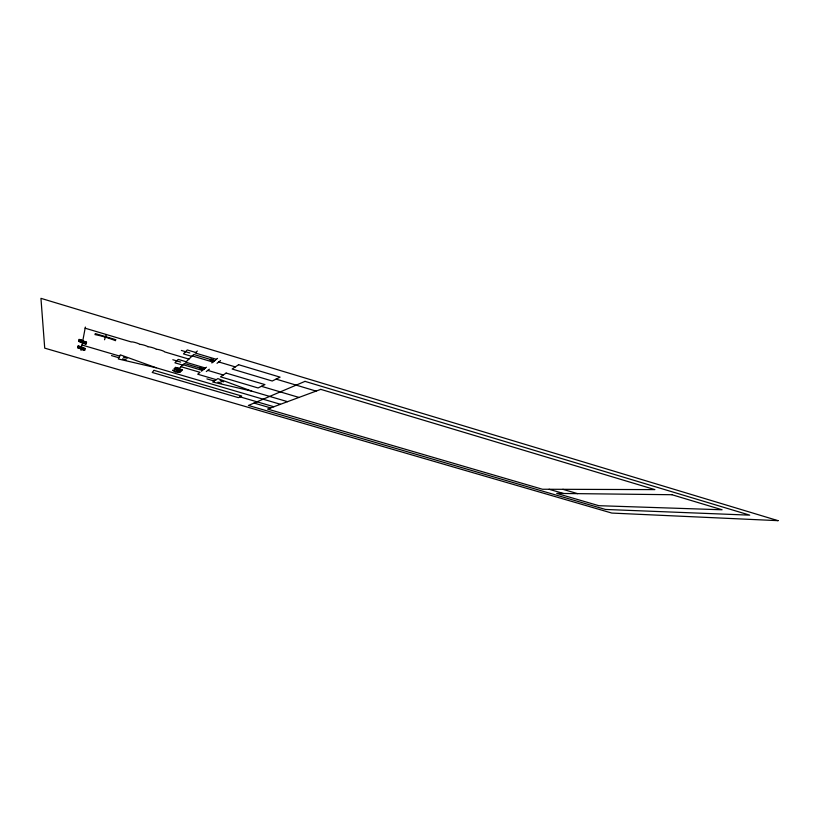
<?xml version="1.0" encoding="UTF-8"?>
<svg xmlns="http://www.w3.org/2000/svg" width="819" height="819" viewBox="0 0 819 819"><rect width="100%" height="100%" fill="white"/><g stroke="black" fill="none" stroke-linecap="round" stroke-linejoin="round"><path stroke-width="1.23" d="M80.999 350.297L81.163 349.447L84.889 350.317L77.58 347.717L85.074 349.457L77.713 346.836L85.268 348.587L77.856 345.956L81.654 346.826L82.34 343.181L86.241 344.082L78.593 341.339L86.435 343.141L78.747 340.376L86.64 342.199L78.9 339.404L82.873 340.315L85.36 327.057M104.535 339.762L105.395 337.182M105.569 336.65L106.286 334.5M176.239 371.304L177.006 370.567L180.907 371.468L173.874 368.908L181.716 370.731L174.631 368.14L182.535 369.973L175.409 367.373L179.381 368.284L184.398 363.452L203.921 369.246L200.522 367.69L199.549 368.489L203.921 369.246M197.348 351.003L195.26 352.999L216.37 359.326M201.464 371.202L206.46 367.219M211.814 362.96L217.547 358.384M206.286 371.56L209.357 369.205M217.035 363.298L220.567 360.585M221.55 381.48L222.082 381.142M214.629 360.718L209.91 359.93L211.026 359.009L214.629 360.718L193.745 354.463L185.718 362.182L205.436 368.038M156.163 367.772L118.305 358.968L120.332 354.852L156.163 367.772L280.467 404.289M251.689 391.113L212.735 382.043L217.834 378.624L251.689 391.113L287.52 401.668M111.497 355.589L118.898 357.76M122.594 358.845L126.28 359.93M562.858 489.312L577.62 493.642M240.018 396.846L273.833 406.746M254.054 403.061L270.659 407.913M549.078 489.271L563.492 493.478M216.267 379.678L197.707 374.201L200.031 372.338L181.009 366.717M219.963 380.763L223.659 381.859M206.92 378.89L214.23 381.04M217.885 382.115L221.529 383.19M81.992 345.024L119.707 356.111M123.444 357.217L127.17 358.312M186.169 361.752L178.204 359.387L174.928 362.807L182.688 365.11M172.809 359.736L180.692 362.08M207.811 370.393L223.27 374.979M261.456 386.312L298.966 397.43M183.108 364.701L202.436 370.423M192.26 355.896L212.92 362.07M191.769 356.367L183.476 353.89L187.254 349.948L195.782 352.508M85.145 328.204L131.398 341.984A4.341 0.573 16.4 0 1 135.841 342.711A4.341 0.573 16.4 0 1 139.711 344.461A4.32 0.573 16.3 0 1 144.164 345.188A4.32 0.573 16.3 0 1 147.983 346.928A4.31 0.563 16.3 0 1 152.457 347.655A4.31 0.563 16.3 0 1 156.234 349.385A4.29 0.563 16.2 0 1 160.708 350.123A4.29 0.563 16.2 0 1 164.445 351.832L188.913 359.121M95.168 333.558L115.929 339.731M181.347 350.44L189.793 352.969M218.775 361.957L235.309 366.902M276.085 379.115L316.103 391.093M94.912 334.572A17.025 2.16 16.5 0 1 115.53 340.694M154.003 370.342L152.221 372.45L238.39 397.645L241.687 396.027L154.003 370.342M226.126 373.065L220.506 376.832L258.087 387.96L264.926 384.602L226.126 373.065M238.595 364.701L232.135 369.031L272.236 381.009L280.078 377.149L238.595 364.701M305.006 381.367L248.423 405.456L605.436 509.449L749.733 515.151L305.006 381.367M320.772 389.363L267.578 409.06L542.465 489.25L654.883 489.608L320.772 389.363M671.908 494.717L556.705 493.407L598.832 505.692L722.092 509.776L671.908 494.717M778.05 520.659L611.824 513.073L44.717 348.147L40.95 298.341L778.05 520.659M179.914 372.389L175.481 372.041L172.553 370.219L179.914 372.389"/></g></svg>
